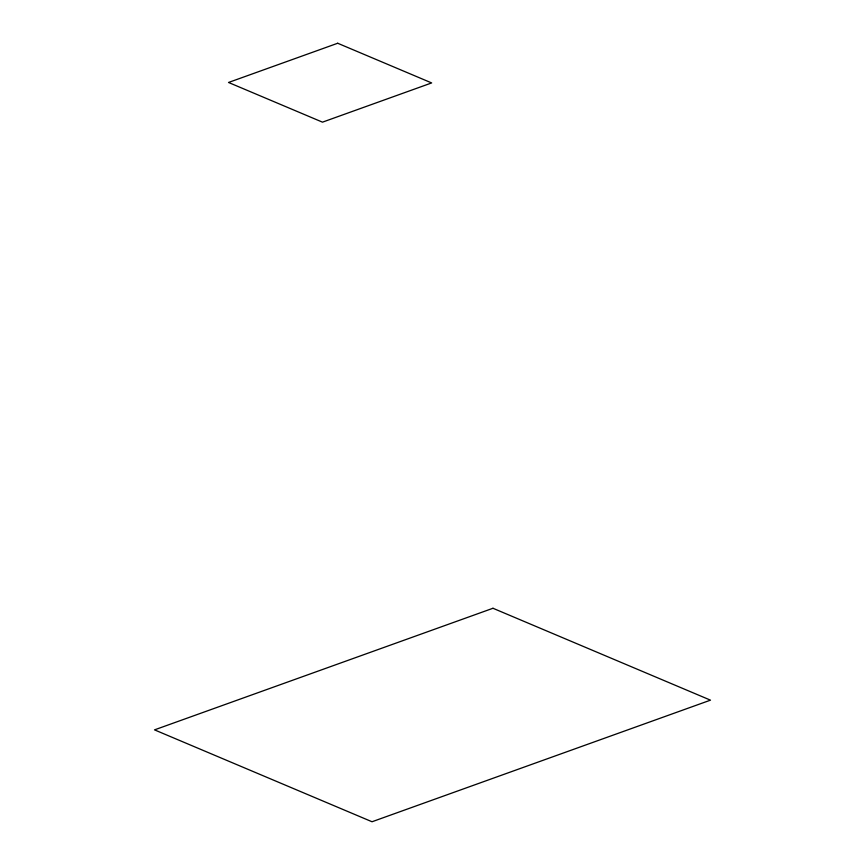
<?xml version="1.0" encoding="UTF-8"?>
<svg xmlns="http://www.w3.org/2000/svg" width="865" height="865" viewBox="0 0 865 865"><rect width="100%" height="100%" fill="white"/><g stroke="black" fill="none" stroke-linecap="round" stroke-linejoin="round"><path stroke-width="1.3" d="M337.696 43.25L228.533 82.467L322.483 122.16L431.646 82.932L337.696 43.25M492.974 608.268L154.521 729.865L372.026 821.75L710.479 700.153L492.974 608.268"/></g></svg>
